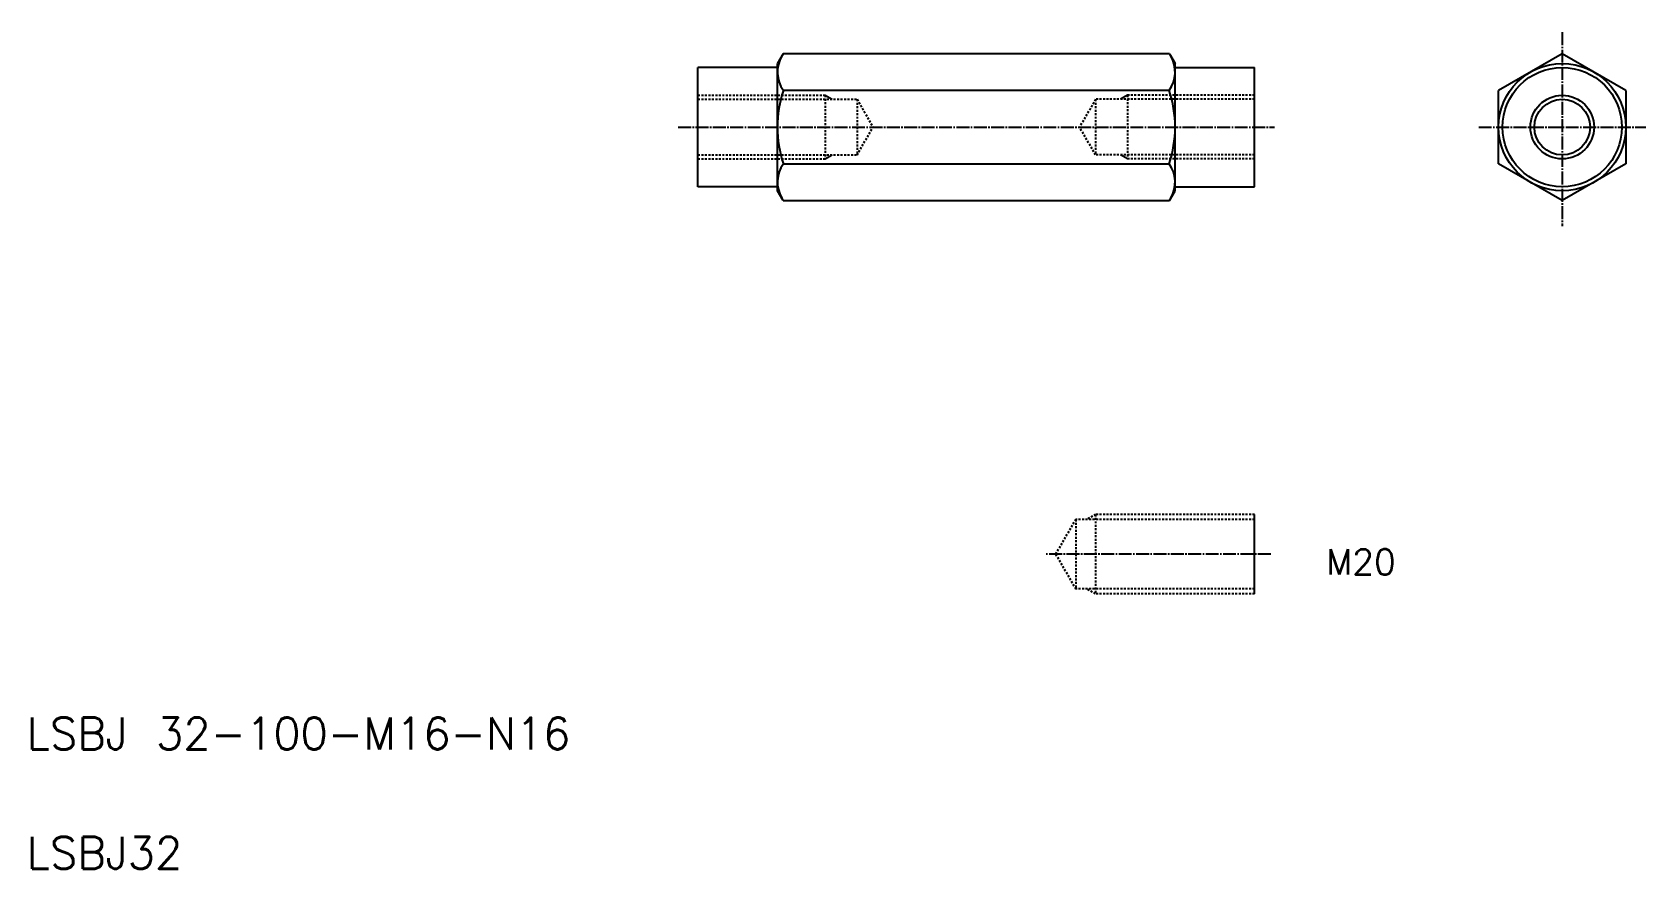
# Model space of a CAD drawing. Extents: x 21 to 427, y 20 to 230.
import ezdxf

# ---------------------------------------------------------------- set-up
doc = ezdxf.new("R2010")
doc.units = 0
doc.header["$LTSCALE"] = 0.25
doc.linetypes.add('CENTER', pattern=[17.5, 13, -1.5, 1.5, -1.5])
doc.linetypes.add('DASHED', pattern=[3.5, 2, -1.5])
doc.layers.get('0').update_dxf_attribs({"linetype": 'CONTINUOUS'})
doc.layers.add('CENTER', color=1, linetype='CENTER')
doc.styles.get("Standard").update_dxf_attribs({"font": 'txt', "height": 6.4, "bigfont": 'BIGFONT'})

msp = doc.modelspace()

# ---------------------------------------------------------------- linework, layer by layer
at = {"linetype": 'CONTINUOUS'}
for p, q in [((210.25, 224.99), (208.82, 222.52)), ((307.4, 224.99), (210.25, 224.99)), ((307.4, 224.99), (308.82, 222.52)), ((406.2, 224.99), (390.2, 215.75)), ((422.2, 215.75), (406.2, 224.99)), ((208.82, 221.52), (188.82, 221.52)), ((188.82, 191.52), (188.82, 221.52)), ((208.82, 190.52), (208.82, 222.52)), ((308.82, 190.52), (308.82, 222.52)), ((308.82, 221.52), (328.82, 221.52)), ((328.82, 191.52), (328.82, 221.52)), ((307.36, 215.75), (210.29, 215.75)), ((390.2, 197.28), (390.2, 215.75)), ((422.2, 215.75), (422.2, 197.28)), ((210.29, 197.28), (307.36, 197.28)), ((406.2, 188.04), (390.2, 197.28)), ((422.2, 197.28), (406.2, 188.04)), ((208.91, 191.52), (188.82, 191.52)), ((308.74, 191.52), (328.82, 191.52)), ((210.25, 188.04), (208.82, 190.52)), ((210.25, 188.04), (307.4, 188.04)), ((307.4, 188.04), (308.82, 190.52))]:
    msp.add_line(p, q, dxfattribs=at)
at = {"color": 3, "linetype": 'DASHED'}
for p, q in [((188.82, 214.52), (220.82, 214.52)), ((188.82, 213.52), (228.82, 213.52)), ((220.82, 214.52), (220.82, 198.52)), ((228.82, 213.52), (228.82, 199.52)), ((228.82, 213.52), (232.87, 206.52)), ((288.82, 213.52), (284.78, 206.52)), ((328.82, 213.52), (288.82, 213.52)), ((288.82, 213.52), (288.82, 199.52)), ((328.82, 214.52), (296.82, 214.52)), ((296.82, 214.52), (296.82, 198.52)), ((228.82, 199.52), (232.87, 206.52)), ((288.82, 199.52), (284.78, 206.52)), ((188.82, 199.52), (228.82, 199.52)), ((328.82, 199.52), (288.82, 199.52)), ((188.82, 198.52), (220.82, 198.52)), ((328.82, 198.52), (296.82, 198.52)), ((283.82, 107.87), (278.77, 99.12)), ((328.82, 107.87), (283.82, 107.87)), ((283.82, 107.87), (283.82, 90.37)), ((288.82, 109.12), (286.66, 107.87)), ((328.82, 109.12), (288.82, 109.12)), ((288.82, 109.12), (288.82, 89.12)), ((278.77, 99.12), (283.82, 90.37)), ((328.82, 90.37), (283.82, 90.37)), ((288.82, 89.12), (286.66, 90.37)), ((328.82, 89.12), (288.82, 89.12))]:
    msp.add_line(p, q, dxfattribs=at)
at = {"color": 3}
for p, q in [((220.82, 214.52), (222.56, 213.52)), ((296.82, 214.52), (295.09, 213.52)), ((220.82, 198.52), (222.56, 199.52)), ((296.82, 198.52), (295.09, 199.52))]:
    msp.add_line(p, q, dxfattribs=at)
for p, q in [((328.82, 89.12), (328.82, 109.12)), ((308.82, 89.12), (308.82, 89.12)), ((318.82, 89.12), (318.82, 89.12))]:
    msp.add_line(p, q)
at = {"linetype": 'CONTINUOUS'}
for radius in [16, 15, 7]:
    msp.add_circle((406.2, 206.52), radius, dxfattribs=at)
at = {"color": 3, "linetype": 'CONTINUOUS'}
msp.add_circle((406.2, 206.52), 8, dxfattribs=at)
at = {"linetype": 'CONTINUOUS'}
for centre, radius, start, end in [((216.82, 220.37), 8, 150, 215.2644), ((300.82, 220.37), 8, 324.7356, 30), ((238.62, 206.52), 29.8, 161.9403, 198.0597), ((279.03, 206.52), 29.8, 341.9403, 18.0597), ((216.82, 192.66), 8, 144.7356, 210), ((300.82, 192.66), 8, 330, 35.2644)]:
    msp.add_arc(centre, radius, start, end, dxfattribs=at)
at = {"layer": 'CENTER', "color": 1, "linetype": 'CENTER'}
for p, q in [((406.2, 230.37), (406.2, 181.6)), ((183.82, 206.52), (333.82, 206.52)), ((385.2, 206.52), (427.2, 206.52)), ((332.89, 99.12), (276.04, 99.12))]:
    msp.add_line(p, q, dxfattribs=at)

# ---------------------------------------------------------------- texts
for s, height, p in [('M20', 6.4, (346.79, 93.98)), ('LSBJ 32-100-M16-N16', 8, (20, 50)), ('LSBJ32', 8, (20, 20))]:
    msp.add_text(s, height=height).set_placement(p)

doc.saveas('drawing.dxf')
